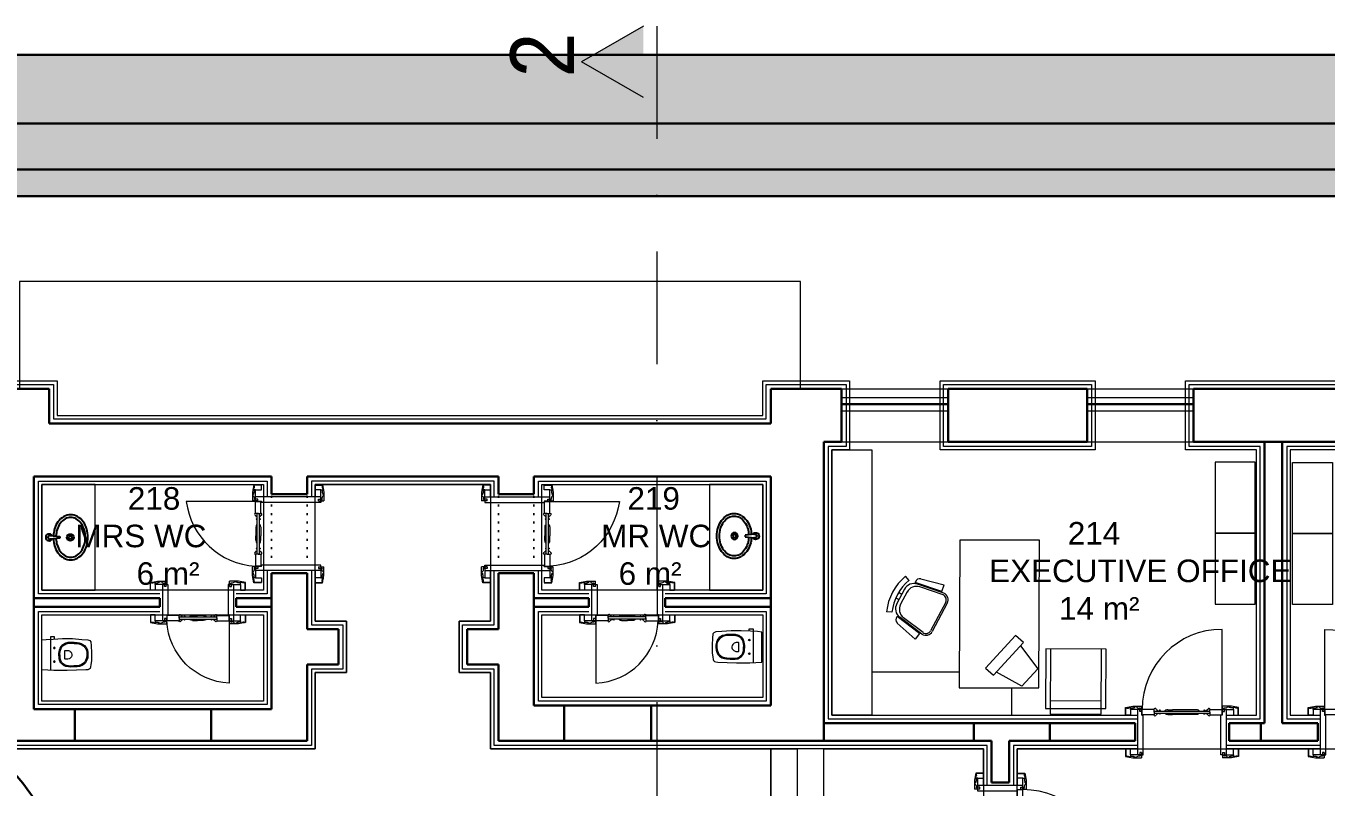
# Model space of a CAD drawing. Header units: millimetres. Extents: x 4346 to 24970, y -10214 to -5839.
# Drawn here: x 21122 to 22588, y -6808 to -5949 of the extents above; entities that cross this region are included whole.
import ezdxf

# ---------------------------------------------------------------- set-up
doc = ezdxf.new("R2010")
doc.units = ezdxf.units.MM
doc.set_wipeout_variables(frame=1)
doc.linetypes.add('A190-SU-10.01-01_R01$0$DOT2', pattern=[3.175, 0, -3.175])
doc.linetypes.add('DASHDOTX2', pattern=[50.8, 25.4, -12.7, 0, -12.7])
for name, color, linetype, lineweight in [('A-WALL-PATT', 111, 'Continuous', 5), ('a_merdiven', 115, 'Continuous', 0), ('Duvar', 7, 'Continuous', 30), ('duvar mevcut', 55, 'Continuous', 30), ('kırılabilir duvar', 163, 'Continuous', 30), ('QAPI_UST_KESIM', 1, 'Continuous', 5), ('TEFRIS', 11, 'Continuous', 15), ('Tefriş', 31, 'Continuous', 13), ('WL - ALÇIPAN KAPLAMA', 30, 'Continuous', 15), ('YAZıMAHAL', 152, 'Continuous', 20), ('Z yazı2', 7, 'Continuous', 0)]:
    doc.layers.add(name, color=color, linetype=linetype, lineweight=lineweight)
doc.layers.add('a_mermer', color=143, linetype='Continuous', lineweight=0, transparency=0.2)
doc.layers.add('a_parke', color=35, linetype='Continuous', lineweight=0, transparency=0.2)
doc.layers.add('B-FURNITURE', color=22, linetype='Continuous')
doc.layers.add('YH-A-01-R.Fi-100_TYPE2$0$A_furn-wet', color=113, linetype='Continuous')
doc.styles.get("Standard").update_dxf_attribs({"font": 'arial.ttf'})
doc.styles.add('STYLUS BT', font='stylu.ttf')

# ---------------------------------------------------------------- blocks, each defined once
blk = doc.blocks.new('kapipervaz')
at = {"layer": 'QAPI_UST_KESIM'}
for p, q in [((76405.6, 185957.2), (76405.6, 185963.7)), ((76405.6, 185963.7), (76410.8, 185963.7)), ((76410.8, 185963.7), (76410.8, 185955.7)), ((76393.2, 185959.7), (76395.2, 185959.7)), ((76393.2, 185959.7), (76393.2, 185956.3)), ((76393.2, 185957.2), (76405.6, 185957.2)), ((76395.2, 185959.7), (76395.2, 185957.2)), ((76402.2, 185954.9), (76400.8, 185954.9)), ((76405.6, 185955.5), (76402.2, 185955.5)), ((76402.2, 185955.5), (76402.2, 185954.9)), ((76405.6, 185957.2), (76405.6, 185955.5)), ((76405.6, 185955.5), (76405.6, 185955.1)), ((76407, 185955.1), (76407.2, 185955.1))]:
    blk.add_line(p, q, dxfattribs=at)
for centre, radius, start, end in [((76393.3, 185956.3), 0.154, 164.5943, 245.8606), ((76393.7, 185953.6), 2.61, 60.471, 98.9376), ((76395.2, 185956), 0.275, 217.0222, 348.7051), ((76395.7, 185952.3), 3.62, 35.9499, 94.6026), ((76399.6, 185955.1), 1.15, 211.4655, 352.0444), ((76406.3, 185955.3), 0.766, 199.2135, 337.6241), ((76409, 185953), 2.73, 74.455, 132.3462), ((76410.3, 185955.8), 0.516, 194.6871, 347.1328)]:
    blk.add_arc(centre, radius, start, end, dxfattribs=at)
blk = doc.blocks.new('papuc1')
at = {"layer": 'QAPI_UST_KESIM'}
for p, q in [((76393.2, 185928.6), (76401.3, 185930.1)), ((76393.2, 185920), (76393.2, 185928.6)), ((76401.3, 185930.1), (76411.2, 185930.1)), ((76411.2, 185925.7), (76411.2, 185930.1))]:
    blk.add_line(p, q, dxfattribs=at)
blk = doc.blocks.new('kk')
at = {"layer": 'QAPI_UST_KESIM'}
for p, q in [((-22.3, 93.9), (28.9, 93.9)), ((-22.3, 89.6), (-22.3, 87.8)), ((22.3, 89.2), (22.3, 87.8)), ((22.8, 89), (28.9, 89)), ((22.8, 75.2), (22.8, 89)), ((28.8, 75.2), (28.8, 89)), ((-22.3, 87.8), (22.3, 87.8)), ((25.8, 75.2), (22.8, 75.2)), ((24.5, 75.2), (24.5, 12.6)), ((25.7, 75.2), (28.8, 75.2)), ((27, 75.2), (27, 12.6)), ((22.6, 72.9), (22.6, 73.2)), ((23.3, 60.1), (23, 60.1)), ((23, 60.1), (23, 54.5)), ((24.5, 71.3), (23.9, 71.3)), ((27, 71.3), (27.6, 71.3)), ((28.2, 60.1), (28.5, 60.1)), ((28.5, 60.1), (28.5, 54.5)), ((28.9, 72.9), (28.9, 73.2)), ((23, 27.6), (23, 54.5)), ((28.5, 27.6), (28.5, 54.5)), ((22.6, 14.9), (22.6, 14.6)), ((23.3, 27.6), (23, 27.6)), ((24.5, 16.5), (23.9, 16.5)), ((27, 16.5), (27.6, 16.5)), ((28.2, 27.6), (28.5, 27.6)), ((28.9, 14.9), (28.9, 14.6)), ((-22.3, -1.8), (-22.3, 0)), ((-22.3, 0), (22.3, 0)), ((22.3, -1.4), (22.3, 0)), ((22.8, 12.6), (22.8, -1.2)), ((25.8, 12.6), (22.8, 12.6)), ((25.7, 12.6), (28.8, 12.6)), ((28.8, 12.6), (28.8, -1.2)), ((-22.3, -6.1), (28.9, -6.1)), ((22.8, -1.2), (28.9, -1.2)), ((28.8, -1.2), (22.8, -1.2))]:
    blk.add_line(p, q, dxfattribs=at)
for points in [[(22.3, 89.2), (28.8, 89.2), (28.8, 89.6)], [(28.8, -1.8), (28.8, -1.4), (22.3, -1.4)], [(28.9, -1.2), (119.1, -1.2)]]:
    blk.add_lwpolyline(points, dxfattribs=at)
for points in [[(24.6, 68.3), (24.1, 68.3), (24.1, 68.5, -1), (24.1, 69.5), (24.1, 69.8), (24.6, 69.8)], [(27, 68.3), (27.5, 68.3), (27.5, 68.5, 1), (27.5, 69.5), (27.5, 69.8), (27, 69.8)], [(24.5, 18), (24, 18), (24, 18.3, -1), (24, 19.3), (24, 19.5), (24.5, 19.5)], [(27, 18), (27.5, 18), (27.5, 18.3, 1), (27.5, 19.3), (27.5, 19.5), (27, 19.5)]]:
    blk.add_lwpolyline(points, format="xyb", dxfattribs=at)
for centre, radius, start, end in [((28.9, -1.2), 90.2, 0, 90), ((28.9, -1.2), 90.2, 0, 90), ((22.8, 74.4), 1.2, 89.5197, 264.3977), ((28.8, 74.4), 1.2, 275.6023, 90.4803), ((22, 71), 2, 6.7173, 70.3239), ((36.4, 60.7), 13.1, 175.8979, 182.55), ((25.3, 61.5), 1.92, 113.3486, 175.4857), ((26.3, 61.5), 1.92, 4.5143, 66.6514), ((29.6, 71), 2, 109.6761, 173.2827), ((15.1, 60.7), 13.1, 357.45, 4.1021), ((22, 16.8), 2, 289.6761, 353.2827), ((36.4, 27.1), 13.1, 177.45, 184.1021), ((25.3, 26.3), 1.92, 184.5143, 246.6514), ((26.3, 26.3), 1.92, 293.3486, 355.4857), ((29.6, 16.8), 2, 186.7173, 250.3239), ((15.1, 27.1), 13.1, 355.8979, 2.55), ((22.8, 13.4), 1.2, 95.6023, 270.4803), ((28.8, 13.4), 1.2, 269.5197, 84.3977)]:
    blk.add_arc(centre, radius, start, end, dxfattribs=at)
at = {"layer": 'QAPI_UST_KESIM', "extrusion": (0, 0, -1), "zscale": -1}
for name, p, rotation in [('papuc1', (-185904.3, 76500.8), 270), ('kapipervaz', (185979.4, -76303.6), 90.00000000000001), ('kapipervaz', (-185986, 76391.4), 270), ('papuc1', (185897.7, -76413), 90.00000000000001)]:
    blk.add_blockref(name, p, dxfattribs=dict(at, rotation=rotation))
at = {"layer": 'QAPI_UST_KESIM'}
for name, p, rotation in [('papuc1', (-185897.7, 76500.8), 270), ('kapipervaz', (185986, -76303.6), 90.00000000000001), ('papuc1', (185904.3, -76413), 90.00000000000001), ('kapipervaz', (-185979.4, 76391.4), 270)]:
    blk.add_blockref(name, p, dxfattribs=dict(at, rotation=rotation))
blk = doc.blocks.new('YH-A-01-R.Fi-100_TYPE1$0$metropole')
blk.add_wipeout([(-16.9, 0), (16.9, 0), (17.4, -9.8), (17.6, -13.4), (17.6, -28.6), (17.3, -39), (16.8, -50.7), (16.7, -51.8), (16.1, -53.4), (15.2, -54.4), (14, -54.9), (6.7, -55.9), (-2.6, -56), (-14.8, -55), (-16.1, -54.1), (-17.1, -51.9), (-18.3, -34.4), (-18.4, -23.2), (-17.7, -9.8), (-17.4, -4.7)])
for points in [[(-2.6, -56), (2.6, -56), (6.7, -55.9), (11, -55.3), (14, -54.9), (15.2, -54.4), (16.1, -53.4), (16.7, -51.8), (16.9, -49.5), (17.6, -28.6), (17.6, -24.2), (17.6, -13.4), (16.9, 0), (-16.9, 0), (-16.9, 0), (-17.4, -4.7), (-17.9, -12.5), (-18.4, -23.2), (-18.3, -34.4), (-17.5, -44.9), (-17.1, -51.9), (-16.1, -54.1), (-14.8, -55), (-10.2, -55.6)], [(0.5, -19.2), (-1.7, -19.2), (-3.6, -19.4), (-5.6, -19.7), (-7.7, -20.4), (-9.5, -21.5), (-10.9, -22.6), (-12.1, -24.2), (-13, -25.6), (-13.5, -27), (-13.9, -28.5), (-14.2, -29.7), (-14.3, -31.2), (-14.2, -32.8), (-14.2, -36.3), (-14.1, -39.9), (-13.6, -41.9), (-12.9, -44.4), (-11.9, -46.1), (-10.7, -48.1), (-8.5, -49.8), (-5.7, -51.2), (-2.6, -51.8), (0.3, -51.9), (3.5, -51.6), (6.7, -50.4), (8.8, -49.2), (10.4, -47.5), (12, -45.2), (13, -42.2), (13.4, -39.6), (13.6, -35.8), (13.7, -32.3), (13.6, -29.8), (13.1, -27.1), (12.2, -25), (10.8, -23), (8.8, -21.3), (6.9, -20.2), (4.3, -19.5), (2.2, -19.3)], [(3.9, -25.7), (-4.6, -25.7), (-4.9, -25.9), (-5.1, -26.3), (-5.1, -29), (-4.9, -30), (-4.4, -31.1), (-3.7, -31.9), (-2.9, -32.8), (-1.8, -33.3), (-0.4, -33.7), (0.8, -33.7), (2.1, -33.3), (3.1, -32.4), (3.9, -31.5), (4.3, -30.6), (4.8, -29.2), (4.8, -26.3), (4.5, -25.9), (4.2, -25.8)]]:
    blk.add_lwpolyline(points, close=True)
for points in [[(-18, -14.3), (-20.5, -14.3), (-20.5, -9.8), (-17.7, -9.8), (17.4, -9.8)], [(0.5, -20.4), (-1.7, -20.3), (-3.5, -20.5), (-5.3, -20.8), (-7.3, -21.5), (-8.9, -22.4), (-10.1, -23.4), (-11.1, -24.8), (-11.9, -26.1), (-12.4, -27.3), (-12.8, -28.7), (-13.1, -29.8), (-13.1, -31.2), (-13.1, -32.8), (-13, -36.3), (-13, -39.7), (-12.5, -41.6), (-11.8, -43.9), (-10.9, -45.5), (-9.8, -47.3), (-7.9, -48.9), (-5.4, -50.1), (-2.5, -50.7), (0.2, -50.7), (3.2, -50.4), (6.2, -49.3), (8, -48.3), (9.5, -46.7), (10.9, -44.7), (11.9, -41.9), (12.3, -39.5), (12.4, -35.8), (12.6, -32.3), (12.5, -29.9), (12, -27.5), (11.2, -25.6), (10, -23.8), (8.2, -22.2), (6.4, -21.2), (4.1, -20.6), (2.1, -20.4), (0.5, -20.4)]]:
    blk.add_lwpolyline(points)
for centre in [(-7.9, -14), (7.5, -14)]:
    blk.add_circle(centre, 0.84)
blk = doc.blocks.new('fghdgfhhg')
at = {"layer": 'YH-A-01-R.Fi-100_TYPE2$0$A_furn-wet'}
for p, q in [((14593.5, -5515.4), (14604.5, -5514.4)), ((14593.5, -5517.4), (14593.5, -5515.4)), ((14604.5, -5518.4), (14593.5, -5517.4))]:
    blk.add_line(p, q, dxfattribs=at)
for radius in [3.77, 1.77]:
    blk.add_circle((14581.5, -5516.4), radius, dxfattribs=at)
for centre, radius, start, end in [((14584, -5511.2), 21, 120.3538, 144.7276), ((14584, -5511.2), 18, 120.3538, 144.7276), ((14581.1, -5506.4), 15.4, 90, 120.3538), ((14581.1, -5506.4), 12.4, 90, 120.3538), ((14581.1, -5506.4), 15.4, 59.6462, 90), ((14581.1, -5506.4), 12.4, 59.6462, 90), ((14578.3, -5511.2), 18, 35.2724, 59.6462), ((14578.3, -5511.2), 21, 35.2724, 59.6462), ((14595.5, -5516.4), 33.9, 163.6705, 180), ((14588.5, -5514.4), 26.5, 144.7276, 163.6705), ((14595.5, -5516.4), 30.9, 163.6705, 180), ((14588.5, -5514.4), 23.5, 144.7276, 163.6705), ((14573.8, -5514.4), 23.5, 16.3295, 35.2724), ((14573.8, -5514.4), 26.5, 16.3295, 35.2724), ((14566.8, -5516.4), 30.9, 2.5452, 16.3295), ((14566.8, -5516.4), 33.9, 2.7799, 16.3295), ((14605.5, -5516.4), 3.77, 208.3615, 151.6385), ((14595.5, -5516.4), 33.9, 180, 196.3295), ((14588.5, -5518.5), 26.5, 196.3295, 215.2724), ((14595.5, -5516.4), 30.9, 180, 196.3295), ((14588.5, -5518.5), 23.5, 196.3295, 215.2724), ((14573.8, -5518.5), 23.5, 324.7276, 343.6705), ((14573.8, -5518.5), 26.5, 324.7276, 343.6705), ((14566.8, -5516.4), 30.9, 343.6705, 357.4548), ((14566.8, -5516.4), 33.9, 343.6705, 357.2201), ((14604.7, -5516.4), 2.01, 264.8056, 95.1944), ((14584, -5521.7), 21, 215.2724, 239.6462), ((14584, -5521.7), 18, 215.2724, 239.6462), ((14581.1, -5526.5), 15.4, 239.6462, 270), ((14581.1, -5526.5), 12.4, 239.6462, 270), ((14581.1, -5526.5), 12.4, 270, 300.3538), ((14581.1, -5526.5), 15.4, 270, 300.3538), ((14578.3, -5521.7), 18, 300.3538, 324.7276), ((14578.3, -5521.7), 21, 300.3538, 324.7276)]:
    blk.add_arc(centre, radius, start, end, dxfattribs=at)
blk = doc.blocks.new('k06')
at = {"layer": 'QAPI_UST_KESIM'}
for p, q in [((13258.7, -985.5), (13258.7, -944.4)), ((13263.4, -951), (13264.8, -951)), ((13263.6, -950.5), (13263.6, -944.4)), ((13277.4, -944.5), (13263.6, -944.5)), ((13277.4, -950.5), (13263.6, -950.5)), ((13264.8, -985.5), (13264.8, -951)), ((13277.4, -947.6), (13277.4, -944.5)), ((13277.4, -946.3), (13320, -946.3)), ((13277.4, -947.5), (13277.4, -950.5)), ((13277.4, -948.8), (13320, -948.8)), ((13279.7, -944.4), (13279.4, -944.4)), ((13279.7, -950.6), (13279.4, -950.6)), ((13281.3, -946.3), (13281.3, -945.7)), ((13281.3, -948.8), (13281.3, -949.3)), ((13292.5, -945.1), (13292.5, -944.8)), ((13292.5, -944.8), (13298.1, -944.8)), ((13292.5, -949.9), (13292.5, -950.3)), ((13292.5, -950.3), (13298.1, -950.3)), ((13304.9, -944.8), (13298.1, -944.8)), ((13304.9, -950.3), (13298.1, -950.3)), ((13304.9, -945.1), (13304.9, -944.8)), ((13304.9, -949.9), (13304.9, -950.3)), ((13316, -946.3), (13316, -945.7)), ((13316, -948.8), (13316, -949.3)), ((13317.7, -944.4), (13318, -944.4)), ((13317.7, -950.6), (13318, -950.6)), ((13320, -944.5), (13333.8, -944.5)), ((13320, -947.6), (13320, -944.5)), ((13320, -947.5), (13320, -950.5)), ((13320, -950.5), (13333.8, -950.5)), ((13332.6, -985.5), (13332.6, -951)), ((13334, -951), (13332.6, -951)), ((13333.8, -950.5), (13333.8, -944.4)), ((13333.8, -944.5), (13333.8, -950.5)), ((13338.7, -985.5), (13338.7, -944.4)), ((13263, -985.5), (13264.8, -985.5)), ((13334.4, -985.5), (13332.6, -985.5))]:
    blk.add_line(p, q, dxfattribs=at)
for points in [[(13333.8, -944.4), (13333.8, -874.2)], [(13263.4, -951), (13263.4, -944.5), (13263, -944.5)], [(13334.4, -944.5), (13334, -944.5), (13334, -951)]]:
    blk.add_lwpolyline(points, dxfattribs=at)
for points in [[(13284.3, -946.3), (13284.3, -945.8), (13284.1, -945.8, 1), (13283.1, -945.8), (13282.8, -945.8), (13282.8, -946.3)], [(13284.3, -948.7), (13284.3, -949.2), (13284.1, -949.2, -1), (13283.1, -949.2), (13282.8, -949.2), (13282.8, -948.7)], [(13314.6, -946.3), (13314.6, -945.8), (13314.3, -945.8, 1), (13313.3, -945.8), (13313.1, -945.8), (13313.1, -946.3)], [(13314.6, -948.8), (13314.6, -949.3), (13314.3, -949.3, -1), (13313.3, -949.3), (13313.1, -949.3), (13313.1, -948.8)]]:
    blk.add_lwpolyline(points, format="xyb", dxfattribs=at)
for centre, radius, start, end in [((13337.3, -947.9), 73.8, 92.7152, 177.2848), ((13278.2, -944.5), 1.2, 5.6023, 180.4803), ((13278.2, -950.5), 1.2, 179.5197, 354.3977), ((13281.6, -943.7), 2, 199.6761, 263.2827), ((13281.6, -951.3), 2, 96.7173, 160.3239), ((13291.1, -947), 1.92, 94.5143, 156.6514), ((13291.1, -948), 1.92, 203.3486, 265.4857), ((13291.9, -958.2), 13.1, 87.45, 94.1021), ((13291.9, -936.9), 13.1, 265.8979, 272.55), ((13305.5, -958.2), 13.1, 85.8979, 92.55), ((13305.5, -936.9), 13.1, 267.45, 274.1021), ((13306.3, -947), 1.92, 23.3486, 85.4857), ((13306.3, -948), 1.92, 274.5143, 336.6514), ((13315.8, -943.7), 2, 276.7173, 340.3239), ((13315.8, -951.3), 2, 19.6761, 83.2827), ((13319.2, -944.5), 1.2, 359.5197, 174.3977), ((13319.2, -950.5), 1.2, 185.6023, 0.4803)]:
    blk.add_arc(centre, radius, start, end, dxfattribs=at)
for name, p in [('papuc1', (-63148.2, -186871)), ('kapipervaz', (-63058.8, -186942.7))]:
    blk.add_blockref(name, p, dxfattribs=at)
at = {"layer": 'QAPI_UST_KESIM', "rotation": 180}
for name, p in [('kapipervaz', (89656.1, 185012.7)), ('papuc1', (89745.6, 184941))]:
    blk.add_blockref(name, p, dxfattribs=at)
at = {"layer": 'QAPI_UST_KESIM', "extrusion": (0, 0, -1), "zscale": -1}
for name, p in [('papuc1', (-89745.6, -186871)), ('kapipervaz', (-89656.1, -186942.7))]:
    blk.add_blockref(name, p, dxfattribs=at)
at = {"layer": 'QAPI_UST_KESIM', "extrusion": (0, 0, -1), "zscale": -1, "rotation": 180}
for name, p in [('kapipervaz', (63058.8, 185012.7)), ('papuc1', (63148.2, 184941))]:
    blk.add_blockref(name, p, dxfattribs=at)
blk = doc.blocks.new('k25')
at = {"layer": 'QAPI_UST_KESIM'}
for p, q in [((27.3, 76.9), (-46.4, 76.9)), ((-40.3, 72), (-46.4, 72)), ((-46.3, 72), (-40.3, 72)), ((-46.3, 58.2), (-46.3, 72)), ((-40.3, 58.2), (-40.3, 72)), ((-39.8, 72.2), (-39.8, 70.8)), ((27.3, 70.8), (-39.8, 70.8)), ((27.3, 72.6), (27.3, 70.8)), ((-46.4, 55.9), (-46.4, 56.2)), ((-43.2, 58.2), (-46.3, 58.2)), ((-44.5, 54.3), (-45.1, 54.3)), ((-44.5, 12.6), (-44.5, 58.2)), ((-43.3, 58.2), (-40.3, 58.2)), ((-42, 12.6), (-42, 58.2)), ((-42, 54.3), (-41.4, 54.3)), ((-40.1, 55.9), (-40.1, 56.2)), ((-45.7, 43.2), (-46, 43.2)), ((-46, 43.2), (-46, 33.3)), ((-46, 27.7), (-46, 33.3)), ((-40.8, 43.2), (-40.5, 43.2)), ((-40.5, 43.2), (-40.5, 33.3)), ((-40.5, 27.7), (-40.5, 33.3)), ((-46.4, 14.9), (-46.4, 14.6)), ((-45.7, 27.7), (-46, 27.7)), ((-44.5, 16.5), (-45.1, 16.5)), ((-42, 16.5), (-41.4, 16.5)), ((-40.8, 27.7), (-40.5, 27.7)), ((-40.1, 14.9), (-40.1, 14.6)), ((-46.3, 12.6), (-46.3, -1.2)), ((-43.2, 12.6), (-46.3, 12.6)), ((-43.3, 12.6), (-40.3, 12.6)), ((-40.3, 12.6), (-40.3, -1.2)), ((27.3, 0), (-39.8, 0)), ((-39.8, -1.4), (-39.8, 0)), ((27.3, -1.8), (27.3, 0)), ((-40.3, -1.2), (-46.4, -1.2)), ((27.3, -6.1), (-46.4, -6.1))]:
    blk.add_line(p, q, dxfattribs=at)
for points in [[(-46.4, 72), (-124.6, 72)], [(-46.3, 72.6), (-46.3, 72.2), (-39.8, 72.2)], [(-39.8, -1.4), (-46.3, -1.4), (-46.3, -1.8)]]:
    blk.add_lwpolyline(points, dxfattribs=at)
for points in [[(-44.5, 52.8), (-45, 52.8), (-45, 52.5, 1), (-45, 51.5), (-45, 51.3), (-44.5, 51.3)], [(-42, 52.8), (-41.5, 52.8), (-41.5, 52.5, -1), (-41.5, 51.5), (-41.5, 51.3), (-42, 51.3)], [(-44.5, 19.5), (-45, 19.5), (-45, 19.3, 1), (-45, 18.3), (-45, 18), (-44.5, 18)], [(-42.1, 19.5), (-41.6, 19.5), (-41.6, 19.3, -1), (-41.6, 18.3), (-41.6, 18), (-42.1, 18)]]:
    blk.add_lwpolyline(points, format="xyb", dxfattribs=at)
for centre, radius, start, end in [((-41.1, 82.8), 84.2, 187.3758, 266.4072), ((-46.3, 57.4), 1.2, 89.5197, 264.3977), ((-47.1, 54), 2, 6.7173, 70.3239), ((-43.8, 44.5), 1.92, 113.3486, 175.4857), ((-32.6, 43.7), 13.1, 175.8979, 182.55), ((-42.8, 44.5), 1.92, 4.5143, 66.6514), ((-39.5, 54), 2, 109.6761, 173.2827), ((-53.9, 43.7), 13.1, 357.45, 4.1021), ((-40.3, 57.4), 1.2, 275.6023, 90.4803), ((-47.1, 16.8), 2, 289.6761, 353.2827), ((-32.6, 27.1), 13.1, 177.45, 184.1021), ((-43.8, 26.3), 1.92, 184.5143, 246.6514), ((-42.8, 26.3), 1.92, 293.3486, 355.4857), ((-39.5, 16.8), 2, 186.7173, 250.3239), ((-53.9, 27.1), 13.1, 355.8979, 2.55), ((-46.3, 13.4), 1.2, 95.6023, 270.4803), ((-40.3, 13.4), 1.2, 269.5197, 84.3977)]:
    blk.add_arc(centre, radius, start, end, dxfattribs=at)
at = {"layer": 'QAPI_UST_KESIM', "extrusion": (0, 0, -1), "zscale": -1}
for name, p, rotation in [('papuc1', (-185880.2, 76483.8), 270), ('kapipervaz', (186003.5, -76320.6), 90), ('kapipervaz', (-185984.4, 76391.4), 270), ('papuc1', (185899.3, -76413), 90)]:
    blk.add_blockref(name, p, dxfattribs=dict(at, rotation=rotation))
at = {"layer": 'QAPI_UST_KESIM'}
for name, p, rotation in [('papuc1', (-185899.3, 76483.8), 270), ('kapipervaz', (185984.4, -76320.6), 90), ('papuc1', (185880.2, -76413), 90), ('kapipervaz', (-186003.5, 76391.4), 270)]:
    blk.add_blockref(name, p, dxfattribs=dict(at, rotation=rotation))
blk = doc.blocks.new('545')
at = {"layer": 'B-FURNITURE', "color": 33, "lineweight": 9}
for p, q in [((-425, -195), (-357, 66)), ((-281, 40), (-384, -258)), ((-262, 63), (-365, -235)), ((-281, 40), (-357, 66)), ((-150, 103), (169, -68)), ((-384, -258), (-389, -256)), ((190, -211), (-1, -462)), ((198, -183), (7, -434)), ((74, -462), (254, -260)), ((190, -211), (254, -260)), ((-407, -329), (-455, -368)), ((-308, -380), (-145, -467)), ((-273, -446), (-253, -409)), ((-211, -478), (-192, -442)), ((-47, -522), (-53, -583)), ((-1, -462), (3, -466))]:
    blk.add_line(p, q, dxfattribs=at)
at = {"layer": 'B-FURNITURE', "color": 253, "lineweight": 9}
for p, q in [((-243, 56), (-333, -205)), ((-160, 85), (160, -85)), ((182, -171), (15, -391)), ((-276, -350), (-137, -424))]:
    blk.add_line(p, q, dxfattribs=at)
at = {"layer": 'B-FURNITURE', "color": 33, "lineweight": 9}
for centre, radius, start, end in [((-188, 32), 80, 61.894, 157.6046), ((132, -138), 80, 326.1834, 61.894), ((-376, -208), 50, 165.5307, 255.5307), ((-251, -274), 120, 161.0177, 241.894), ((9, 18), 603, 219.7531, 264.0349), ((9, 18), 542, 219.7531, 264.0349), ((-88, -361), 120, 241.894, 322.7704), ((36, -428), 50, 228.2574, 318.2574)]:
    blk.add_arc(centre, radius, start, end, dxfattribs=at)
at = {"layer": 'B-FURNITURE', "color": 253, "lineweight": 9}
for centre, radius, start, end in [((-188, 32), 60, 61.894, 157.6046), ((132, -138), 60, 326.1834, 61.894), ((-219, -244), 120, 161.0177, 241.894), ((-81, -318), 120, 241.894, 322.7704)]:
    blk.add_arc(centre, radius, start, end, dxfattribs=at)
blk = doc.blocks.new('MASA1')
at = {"layer": 'TEFRIS'}
for p, q in [((22185.2, -5943.3), (22184.6, -6109.9)), ((22275.2, -5943.3), (22185.2, -5943.3)), ((22274.6, -6109.9), (22275.2, -5943.3)), ((22248.2, -6050.8), (22214.4, -6087.6)), ((22257, -6058.9), (22248.2, -6050.8)), ((22223.3, -6095.8), (22257, -6058.9)), ((22253.7, -6062.6), (22273.2, -6088.6)), ((22214.4, -6087.6), (22223.3, -6095.8)), ((22255.3, -6108.2), (22226.6, -6092.1)), ((22273.2, -6088.6), (22255.3, -6108.2)), ((22184.6, -6109.9), (22274.6, -6109.9))]:
    blk.add_line(p, q, dxfattribs=at)
at = {"layer": 'TEFRIS', "xscale": 0.1, "yscale": 0.1, "zscale": 0.1, "rotation": 270}
blk.add_blockref('545', (22160.9, -6029.5), dxfattribs=at)
blk = doc.blocks.new('ŞALSYTW')
at = {"layer": 'TEFRIS'}
for p, q in [((27071, -8361.9), (27024.4, -8402.9)), ((27112.7, -8409.4), (27071, -8361.9)), ((27074.3, -8365.7), (27023.2, -8410.6)), ((27024.4, -8402.9), (27066.2, -8450.3)), ((27033.9, -8401.2), (27069, -8441.2)), ((27023.2, -8410.6), (27058.4, -8450.5)), ((27058.4, -8450.5), (27109.4, -8405.6)), ((27066.2, -8450.3), (27112.7, -8409.4))]:
    blk.add_line(p, q, dxfattribs=at)
blk = doc.blocks.new('DOLAP1')
at = {"layer": 'TEFRIS'}
for points in [[(22734, -5897.1), (22814, -5897.1), (22814, -5942.1), (22734, -5942.1), (22734, -5897.1)], [(22814, -5897.1), (22894, -5897.1), (22894, -5942.1), (22814, -5942.1), (22814, -5897.1)]]:
    blk.add_lwpolyline(points, dxfattribs=at)

msp = doc.modelspace()

# ---------------------------------------------------------------- hatches: boundary and pattern name
at = {"layer": 'Duvar'}
h = msp.add_hatch(color=256, dxfattribs=at)
h.dxf.hatch_style = 1
h.paths.add_polyline_path([(19061.4, -10136.8), (24892.4, -10136.8), (24892.4, -6058.9), (19061.4, -6058.9)], flags=16)
h.paths.add_polyline_path([(18983.9, -10214.3), (24970, -10214.3), (24970, -5981.3), (18983.9, -5981.3)])
at = {"layer": 'Duvar', "true_color": 0x636466}
h = msp.add_hatch(color=251, dxfattribs=at)
h.dxf.hatch_style = 1
h.paths.add_polyline_path([(19113.2, -10085.1), (24840.7, -10085.1), (24840.7, -6110.6), (19113.2, -6110.6)], flags=16)
h.paths.add_polyline_path([(19061.4, -10136.8), (24892.4, -10136.8), (24892.4, -6058.9), (19061.4, -6058.9)])
at = {"layer": 'Duvar'}
h = msp.add_hatch(color=256, dxfattribs=at)
h.dxf.hatch_style = 1
h.paths.add_polyline_path([(19143.3, -10054.9), (24810.6, -10054.9), (24810.6, -6140.7), (19143.3, -6140.7)], flags=16)
h.paths.add_polyline_path([(19113.2, -10085.1), (24840.7, -10085.1), (24840.7, -6110.6), (19113.2, -6110.6)])
at = {"layer": 'Z yazı2', "linetype": 'Continuous'}
h = msp.add_hatch(color=256, dxfattribs=at)
h.dxf.hatch_style = 1
h.set_gradient(color1=(250, 207, 182), color2=(250, 207, 182), tint=1)
h.paths.add_polyline_path([(21748.1, -5989.2), (21817.9, -5948.9), (21817.9, -6029.5)])

# ---------------------------------------------------------------- linework, layer by layer
at = {"color": 5, "lineweight": 0}
for p, q in [((22041.5, -6357.8), (22161.5, -6357.8)), ((22318.5, -6357.8), (22438.5, -6357.8)), ((22041.5, -6367.8), (22161.5, -6367.8)), ((22318.5, -6367.8), (22438.5, -6367.8)), ((22041.5, -6382.8), (22161.5, -6382.8)), ((22318.5, -6382.8), (22438.5, -6382.8)), ((22041.5, -6417.8), (22161.5, -6417.8)), ((22318.5, -6417.8), (22438.5, -6417.8))]:
    msp.add_line(p, q, dxfattribs=at)
at = {"color": 5, "lineweight": 30}
for p, q in [((22041.5, -6375.3), (22161.5, -6375.3)), ((22318.5, -6375.3), (22438.5, -6375.3))]:
    msp.add_line(p, q, dxfattribs=at)
at = {"lineweight": 5}
msp.add_lwpolyline([(21995, -6357.8), (21995, -6236.8), (21114, -6236.8), (21114, -6357.8)], dxfattribs=at)
at = {"layer": 'A-WALL-PATT', "linetype": 'DASHDOTX2', "lineweight": 9, "ltscale": 5}
msp.add_line((21832.9, -5948.9), (21832.9, -9846.9), dxfattribs=at)
at = {"layer": 'a_merdiven'}
for points in [[(21961.5, -6921.8), (21961.5, -6763.8), (21991.5, -6763.8), (21991.5, -6921.8), (21961.5, -6921.8)], [(22021.5, -6921.8), (22021.5, -6763.8), (21991.5, -6763.8), (21991.5, -6921.8), (22021.5, -6921.8)]]:
    msp.add_lwpolyline(points, dxfattribs=at)
at = {"layer": 'a_mermer'}
for points in [[(20211.5, -6791.8), (20211.5, -6791.8), (20211.5, -6763.8), (21447.5, -6763.8), (21447.5, -6677.8), (21483, -6677.8), (21483, -6619.8), (21447.5, -6619.8), (21447.5, -6465.8), (21645.5, -6465.8), (21645.5, -6619.8), (21610, -6619.8), (21610, -6677.8), (21645.5, -6677.8), (21645.5, -6763.8), (21961.5, -6763.8), (21961.5, -6921.8), (21952.5, -6921.8), (21952.5, -6991.8), (21100.5, -6991.8), (21100.5, -6921.8), (20211.5, -6921.8), (20211.5, -6791.8)], [(22201.5, -6923.8), (22021.5, -6923.8), (22021.5, -6901.8), (22021.5, -6901.8), (22021.5, -6763.8), (22201.5, -6763.8), (22201.5, -6923.8)], [(22239.5, -6763.8), (23306.5, -6763.8), (23306.5, -6923.8), (22239.5, -6923.8), (22239.5, -6763.8)]]:
    msp.add_lwpolyline(points, dxfattribs=at)
for points in [[(21139.5, -6465.8), (21389.5, -6465.8), (21389.5, -6584.8), (21139.5, -6584.8)], [(21703.5, -6465.8), (21952.5, -6465.8), (21952.5, -6584.8), (21703.5, -6584.8)], [(21139.5, -6612.8), (21389.5, -6612.8), (21389.5, -6709.8), (21139.5, -6709.8)], [(21703.5, -6612.8), (21952.5, -6612.8), (21952.5, -6705.8), (21703.5, -6705.8)]]:
    msp.add_lwpolyline(points, close=True, dxfattribs=at)
at = {"layer": 'Duvar'}
for p, q in [((22518.5, -6417.8), (22518.5, -6734.8)), ((22538.5, -6417.8), (22538.5, -6734.8)), ((21272.5, -6593.8), (21130.5, -6593.8)), ((21272.5, -6603.8), (21272.5, -6593.8)), ((21358.5, -6603.8), (21358.5, -6593.8)), ((21358.5, -6593.8), (21398.5, -6593.8)), ((21756.5, -6593.8), (21694.5, -6593.8)), ((21756.5, -6603.8), (21756.5, -6593.8)), ((21842.5, -6603.8), (21842.5, -6593.8)), ((21842.5, -6593.8), (21961.5, -6593.8)), ((21272.5, -6603.8), (21130.5, -6603.8)), ((21358.5, -6603.8), (21398.5, -6603.8)), ((21756.5, -6603.8), (21694.5, -6603.8)), ((21842.5, -6603.8), (21961.5, -6603.8)), ((21826.5, -6714.8), (21728.5, -6714.8)), ((21176.5, -6718.8), (21330.5, -6718.8)), ((22190.5, -6734.8), (22276.5, -6734.8)), ((22518.5, -6734.8), (22514.5, -6734.8)), ((22578.5, -6734.8), (22538.5, -6734.8)), ((22578.5, -6734.8), (22578.5, -6754.8)), ((21176.5, -6754.8), (21330.5, -6754.8)), ((21728.5, -6754.8), (21826.5, -6754.8)), ((22190.5, -6754.8), (22210.5, -6754.8)), ((22230.5, -6754.8), (22276.5, -6754.8)), ((22514.5, -6754.8), (22578.5, -6754.8))]:
    msp.add_line(p, q, dxfattribs=at)
for points in [[(18983.9, -10214.3), (24970, -10214.3), (24970, -5981.3), (18983.9, -5981.3)], [(19061.4, -10136.8), (24892.4, -10136.8), (24892.4, -6058.9), (19061.4, -6058.9)], [(19113.2, -10085.1), (24840.7, -10085.1), (24840.7, -6110.6), (19113.2, -6110.6)], [(19143.3, -10054.9), (24810.6, -10054.9), (24810.6, -6140.7), (19143.3, -6140.7)]]:
    msp.add_lwpolyline(points, close=True, dxfattribs=at)
for points in [[(22210.5, -6801.8), (22210.5, -6754.8)], [(22230.5, -6801.8), (22230.5, -6754.8)], [(22230.5, -6801.8), (22210.5, -6801.8)]]:
    msp.add_lwpolyline(points, dxfattribs=at)
at = {"layer": 'duvar mevcut', "lineweight": 30}
for points in [[(20895.5, -6357.8), (21147.5, -6357.8)], [(21147.5, -6357.8), (21147.5, -6396.8)], [(21961.5, -6357.8), (21961.5, -6396.8)], [(22041.5, -6357.8), (21961.5, -6357.8)], [(22041.5, -6357.8), (22041.5, -6417.8)], [(22318.5, -6357.8), (22161.5, -6357.8)], [(22161.5, -6357.8), (22161.5, -6417.8)], [(22318.5, -6357.8), (22318.5, -6417.8)], [(22628.5, -6357.8), (22438.5, -6357.8)], [(22438.5, -6357.8), (22438.5, -6417.8)], [(21147.5, -6396.8), (21961.5, -6396.8)], [(22021.5, -6417.8), (22021.5, -6754.8)], [(22041.5, -6417.8), (22021.5, -6417.8)], [(22318.5, -6417.8), (22161.5, -6417.8)], [(22628.5, -6417.8), (22438.5, -6417.8)], [(21130.5, -6456.8), (21130.5, -6718.8)], [(21130.5, -6456.8), (21398.5, -6456.8)], [(21398.5, -6456.8), (21398.5, -6476.8)], [(21438.5, -6456.8), (21438.5, -6476.8)], [(21438.5, -6456.8), (21654.5, -6456.8)], [(21654.5, -6456.8), (21654.5, -6476.8)], [(21694.5, -6456.8), (21694.5, -6476.8)], [(21694.5, -6456.8), (21961.5, -6456.8)], [(21961.5, -6456.8), (21961.5, -6714.8)], [(21438.5, -6476.8), (21398.5, -6476.8)], [(21654.5, -6476.8), (21694.5, -6476.8)], [(21398.5, -6565.8), (21398.5, -6718.8)], [(21438.5, -6565.8), (21398.5, -6565.8)], [(21438.5, -6565.8), (21438.5, -6628.8)], [(21654.5, -6565.8), (21654.5, -6628.8)], [(21654.5, -6565.8), (21694.5, -6565.8)], [(21694.5, -6565.8), (21694.5, -6714.8)], [(21438.5, -6628.8), (21474, -6628.8)], [(21474, -6668.8), (21474, -6628.8)], [(21619, -6628.8), (21654.5, -6628.8)], [(21619, -6668.8), (21619, -6628.8)], [(21438.5, -6668.8), (21438.5, -6754.8)], [(21438.5, -6668.8), (21474, -6668.8)], [(21619, -6668.8), (21654.5, -6668.8)], [(21654.5, -6668.8), (21654.5, -6754.8)], [(21728.5, -6714.8), (21694.5, -6714.8)], [(21728.5, -6714.8), (21728.5, -6754.8)], [(21961.5, -6714.8), (21826.5, -6714.8)], [(21826.5, -6714.8), (21826.5, -6754.8)], [(21130.5, -6718.8), (21176.5, -6718.8)], [(21176.5, -6718.8), (21176.5, -6754.8)], [(21330.5, -6718.8), (21398.5, -6718.8)], [(21330.5, -6718.8), (21330.5, -6754.8)], [(21030.5, -6754.8), (21176.5, -6754.8)], [(21330.5, -6754.8), (21438.5, -6754.8)], [(21654.5, -6754.8), (21728.5, -6754.8)], [(21826.5, -6754.8), (22021.5, -6754.8)]]:
    msp.add_lwpolyline(points, dxfattribs=at)
at = {"layer": 'duvar mevcut', "linetype": 'A190-SU-10.01-01_R01$0$DOT2', "lineweight": 30, "ltscale": 3}
for points in [[(21398.5, -6479.8), (21398.5, -6562.8)], [(21438.5, -6479.8), (21438.5, -6562.8)], [(21654.5, -6479.8), (21654.5, -6562.8)], [(21694.5, -6479.8), (21694.5, -6562.8)]]:
    msp.add_lwpolyline(points, dxfattribs=at)
at = {"layer": 'kırılabilir duvar', "lineweight": 30}
for p, q in [((22372.5, -6734.8), (22372.5, -6754.8)), ((22478.5, -6734.8), (22478.5, -6754.8))]:
    msp.add_line(p, q, dxfattribs=at)
msp.add_lwpolyline([(22021.5, -6734.8), (22021.5, -6754.8), (22190.5, -6754.8), (22190.5, -6734.8)], close=True, dxfattribs=at)
for points in [[(22372.5, -6734.8), (22276.5, -6734.8), (22276.5, -6754.8), (22372.5, -6754.8)], [(22478.5, -6754.8), (22514.5, -6754.8), (22514.5, -6734.8), (22478.5, -6734.8)]]:
    msp.add_lwpolyline(points, dxfattribs=at)
at = {"layer": 'TEFRIS'}
for points in [[(22030.5, -6426.8), (22075.5, -6426.8), (22075.5, -6725.8), (22030.5, -6725.8), (22030.5, -6426.8)], [(22174.1, -6677.3), (22075.5, -6677.3), (22075.5, -6725.8), (22233.5, -6725.8), (22233.5, -6694.9)]]:
    msp.add_lwpolyline(points, dxfattribs=at)
for points in [[(21139.5, -6584.8), (21199.5, -6584.8), (21199.5, -6465.8), (21139.5, -6465.8)], [(21892.5, -6584.8), (21952.5, -6584.8), (21952.5, -6465.8), (21892.5, -6465.8)]]:
    msp.add_lwpolyline(points, close=True, dxfattribs=at)
at = {"layer": 'WL - ALÇIPAN KAPLAMA'}
for points in [[(22327.5, -6426.8), (22152.5, -6426.8), (22152.5, -6348.8), (22327.5, -6348.8)], [(22323.5, -6422.8), (22156.5, -6422.8), (22156.5, -6352.8), (22323.5, -6352.8)]]:
    msp.add_lwpolyline(points, close=True, dxfattribs=at)
for points in [[(22475.5, -6725.8), (22509.5, -6725.8), (22509.5, -6426.8), (22429.5, -6426.8), (22429.5, -6348.8), (22637.5, -6348.8), (22637.5, -6426.8), (22547.5, -6426.8), (22547.5, -6725.8), (22581.5, -6725.8)], [(22475.5, -6729.8), (22513.5, -6729.8), (22513.5, -6422.8), (22433.5, -6422.8), (22433.5, -6352.8), (22633.5, -6352.8), (22633.5, -6422.8), (22543.5, -6422.8), (22543.5, -6729.8), (22581.5, -6729.8)], [(21272.5, -6588.8), (21135.5, -6588.8), (21135.5, -6461.8), (21393.5, -6461.8), (21393.5, -6476.8), (21393.5, -6479.8)], [(21272.5, -6584.8), (21139.5, -6584.8), (21139.5, -6465.8), (21389.5, -6465.8), (21389.5, -6476.8), (21389.5, -6479.8)], [(21649.5, -6479.8), (21649.5, -6479.8), (21649.5, -6461.8), (21443.5, -6461.8), (21443.5, -6476.8), (21443.5, -6479.8)], [(21645.5, -6479.8), (21645.5, -6479.8), (21645.5, -6465.8), (21447.5, -6465.8), (21447.5, -6476.8), (21447.5, -6479.8)], [(21699.5, -6479.8), (21699.5, -6461.8), (21956.5, -6461.8), (21956.5, -6588.8), (21842.5, -6588.8)], [(21703.5, -6479.8), (21703.5, -6465.8), (21952.5, -6465.8), (21952.5, -6584.8), (21842.5, -6584.8)], [(21393.5, -6562.8), (21393.5, -6588.8), (21358.5, -6588.8)], [(21389.5, -6562.8), (21389.5, -6584.8), (21358.5, -6584.8)], [(21756.5, -6588.8), (21699.5, -6588.8), (21699.5, -6565.8), (21699.5, -6562.8)], [(21756.5, -6584.8), (21703.5, -6584.8), (21703.5, -6565.8), (21703.5, -6562.8)], [(22375.5, -6759.8), (22276.5, -6759.8), (22235.5, -6759.8), (22235.5, -6804.8)], [(22581.5, -6759.8), (22514.5, -6759.8), (22475.5, -6759.8)], [(22375.5, -6763.8), (22276.5, -6763.8), (22239.5, -6763.8), (22239.5, -6804.8)], [(22581.5, -6763.8), (22514.5, -6763.8), (22475.5, -6763.8)]]:
    msp.add_lwpolyline(points, dxfattribs=at)
at = {"layer": 'Z yazı2', "linetype": 'Continuous'}
for p in [(21817.9, -5948.9), (21817.9, -6029.5)]:
    msp.add_line(p, (21748.1, -5989.2), dxfattribs=at)

# ---------------------------------------------------------------- block references
at = {"layer": 'a_parke'}
for name, p in [('k25', (21426.8, -6556.7)), ('kk', (22217.2, -6898.7))]:
    msp.add_blockref(name, p, dxfattribs=at)
at = {"layer": 'a_parke', "xscale": -1}
msp.add_blockref('k25', (21666.2, -6556.7), dxfattribs=at)
at = {"layer": 'a_parke', "rotation": 90}
msp.add_blockref('kk', (22469.4, -6748.1), dxfattribs=at)
at = {"layer": 'a_parke', "xscale": -1, "rotation": 270}
msp.add_blockref('kk', (22587.6, -6748.1), dxfattribs=at)
at = {"layer": 'TEFRIS', "xscale": -1}
for name, p, rotation in [('DOLAP1', (28404.9, -29334.5), 270), ('k06', (8016.8, -7563.8), 180)]:
    msp.add_blockref(name, p, dxfattribs=dict(at, rotation=rotation))
at = {"layer": 'TEFRIS'}
for name, p, rotation in [('DOLAP1', (16653.1, -29334.9), 90), ('k06', (35098.2, -7563.8), 180)]:
    msp.add_blockref(name, p, dxfattribs=dict(at, rotation=rotation))
msp.add_blockref('MASA1', (-10.5, -585), dxfattribs=at)
at = {"layer": 'TEFRIS', "xscale": 1.08, "yscale": 1.08, "zscale": 1.08, "rotation": 48.45228804850613}
msp.add_blockref('ŞALSYTW', (-3878.1, -22542.2), dxfattribs=at)
at = {"layer": 'Tefriş', "rotation": 180}
msp.add_blockref('fghdgfhhg', (35753, -12041.7), dxfattribs=at)
at = {"layer": 'Tefriş', "xscale": -1, "rotation": 180}
msp.add_blockref('fghdgfhhg', (7339.1, -12040.2), dxfattribs=at)

# ---------------------------------------------------------------- texts
at = {"lineweight": 30, "insert": (21667.8, -6006.7), "char_height": 72, "width": 325.329, "attachment_point": 1, "rotation": 90}
msp.add_mtext('{\\W0.9;\\C1;2}', dxfattribs=at)
at = {"layer": 'YAZıMAHAL', "lineweight": 5, "char_height": 25.402, "width": 781.706, "attachment_point": 1, "style": 'STYLUS BT'}
for s, insert in [('{\\fArial|b0|i0|c162|p34;        218\\P  MRS WC\\P      \\C1;   6 m²  }', (21157.5, -6468.7)), ('{\\fArial|b0|i0|c162|p34;        219\\P     MR WC\\P      \\C1; 6 m²  }', (21721, -6468.7)), ('{\\fArial|b0|i0|c162|p34;            214\\P   EXECUTIVE OFFICE\\P      \\C1;     14 m²  }', (22178.3, -6508))]:
    msp.add_mtext(s, dxfattribs=dict(at, insert=insert))

# ---------------------------------------------------------------- next in the draw order: block references
at = {"layer": 'Tefriş', "xscale": -1, "rotation": 90}
msp.add_blockref('YH-A-01-R.Fi-100_TYPE1$0$metropole', (21139.5, -6657.8), dxfattribs=at)
at = {"layer": 'Tefriş', "rotation": 270}
msp.add_blockref('YH-A-01-R.Fi-100_TYPE1$0$metropole', (21951.4, -6649), dxfattribs=at)

# ---------------------------------------------------------------- next in the draw order: linework, layer by layer
at = {"layer": 'Duvar'}
msp.add_circle((20683.1, -7143.7), 552.5, dxfattribs=at)
at = {"layer": 'WL - ALÇIPAN KAPLAMA'}
for points in [[(20886.5, -6348.8), (21156.5, -6348.8), (21156.5, -6387.8), (21952.5, -6387.8), (21952.5, -6348.8), (22050.5, -6348.8), (22050.5, -6426.8), (22030.5, -6426.8), (22030.5, -6725.8), (22190.5, -6725.8), (22276.5, -6725.8), (22375.5, -6725.8)], [(20890.5, -6352.8), (21152.5, -6352.8), (21152.5, -6391.8), (21956.5, -6391.8), (21956.5, -6352.8), (22046.5, -6352.8), (22046.5, -6422.8), (22026.5, -6422.8), (22026.5, -6729.8), (22190.5, -6729.8), (22276.5, -6729.8), (22375.5, -6729.8)], [(21447.5, -6562.8), (21447.5, -6562.8), (21447.5, -6619.8), (21483, -6619.8), (21483, -6677.8), (21447.5, -6677.8), (21447.5, -6763.8), (21330.5, -6763.8), (21176.5, -6763.8), (21021.5, -6763.8)], [(21443.5, -6562.8), (21443.5, -6562.8), (21443.5, -6623.8), (21479, -6623.8), (21479, -6673.8), (21443.5, -6673.8), (21443.5, -6759.8), (21330.5, -6759.8), (21176.5, -6759.8), (21025.5, -6759.8)], [(22201.5, -6804.8), (22201.5, -6763.8), (22190.5, -6763.8), (22021.5, -6763.8), (21826.5, -6763.8), (21728.5, -6763.8), (21645.5, -6763.8), (21645.5, -6677.8), (21610, -6677.8), (21610, -6619.8), (21645.5, -6619.8), (21645.5, -6565.8), (21645.5, -6562.8)], [(22205.5, -6804.8), (22205.5, -6759.8), (22190.5, -6759.8), (22021.5, -6759.8), (21826.5, -6759.8), (21728.5, -6759.8), (21649.5, -6759.8), (21649.5, -6673.8), (21614, -6673.8), (21614, -6623.8), (21649.5, -6623.8), (21649.5, -6565.8), (21649.5, -6562.8)], [(21358.5, -6608.8), (21393.5, -6608.8), (21393.5, -6713.8), (21330.5, -6713.8), (21176.5, -6713.8), (21135.5, -6713.8), (21135.5, -6608.8), (21272.5, -6608.8)], [(21358.5, -6612.8), (21389.5, -6612.8), (21389.5, -6709.8), (21330.5, -6709.8), (21176.5, -6709.8), (21139.5, -6709.8), (21139.5, -6612.8), (21272.5, -6612.8)], [(21842.5, -6608.8), (21956.5, -6608.8), (21956.5, -6709.8), (21826.5, -6709.8), (21728.5, -6709.8), (21699.5, -6709.8), (21699.5, -6608.8), (21756.5, -6608.8)], [(21842.5, -6612.8), (21952.5, -6612.8), (21952.5, -6705.8), (21826.5, -6705.8), (21728.5, -6705.8), (21703.5, -6705.8), (21703.5, -6612.8), (21756.5, -6612.8)]]:
    msp.add_lwpolyline(points, dxfattribs=at)

doc.saveas('drawing.dxf')
